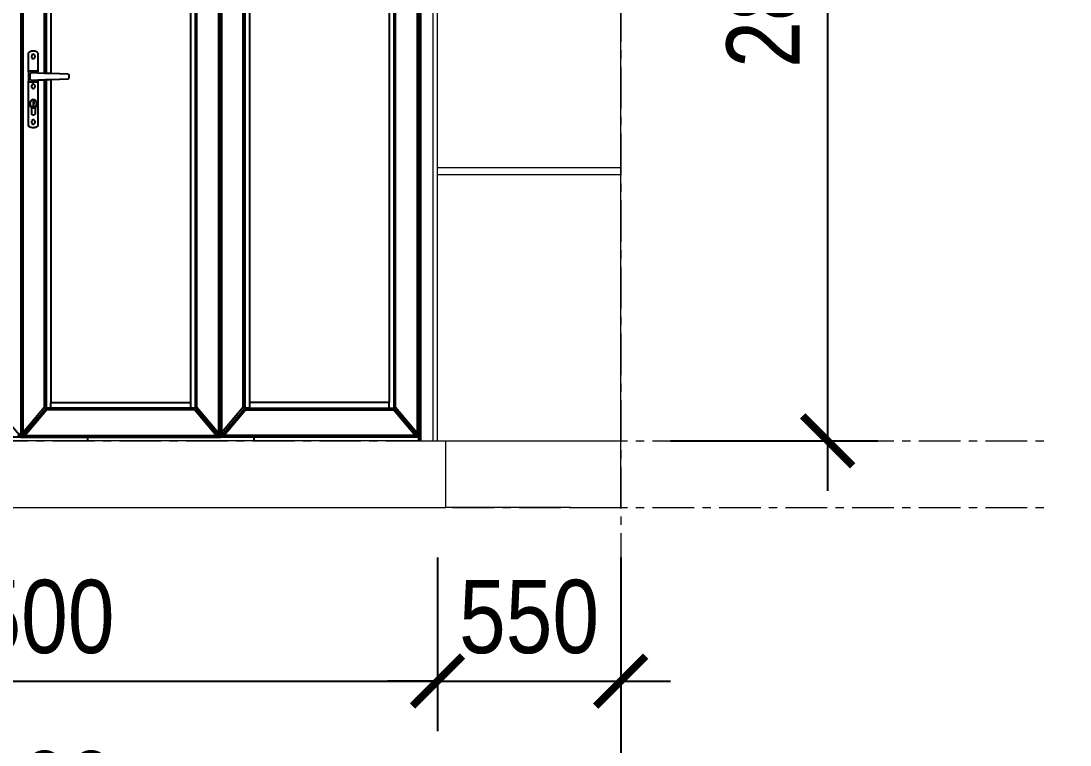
# Model space of a CAD drawing. Header units: inches. Extents: x 236662 to 497023, y -248575 to 81795.
# Drawn here: x 294160 to 297309, y -101165 to -98991 of the extents above; entities that cross this region are included whole.
import ezdxf

# ---------------------------------------------------------------- set-up
doc = ezdxf.new("R2010")
doc.units = ezdxf.units.IN
doc.header["$LTSCALE"] = 10
doc.header["$MEASUREMENT"] = 0
doc.linetypes.add('CENTER', pattern=[2, 1.25, -0.25, 0.25, -0.25])
for name, color, linetype, lineweight in [('02. HP_BE TONG', 1, 'Continuous', 35), ('05. HP_TRUC', 251, 'CENTER', 5), ('06. HP_THAY 1', 134, 'Continuous', 15)]:
    doc.layers.add(name, color=color, linetype=linetype, lineweight=lineweight)
doc.layers.add('04. HP_CUA', color=153, linetype='Continuous')
doc.layers.add('08. HP_DIM', color=118, linetype='Continuous')
doc.styles.add('text2', font='VHELVCN.TTF')
doc.dimstyles.new('AL-100', dxfattribs={"dimtxt": 220, "dimasz": 150, "dimexe": 150, "dimexo": 150, "dimgap": 80, "dimtad": 1, "dimdec": 0, "dimzin": 9, "dimtxsty": 'text2', "dimblk": 'ARCHTICK', "dimcen": 1, "dimdle": 150, "dimclrd": 256, "dimclre": 256, "dimclrt": 7, "dimadec": 0, "dimazin": 0, "dimtfac": 1, "dimtdec": 0, "dimtix": 1, "dimtmove": 2, "dimatfit": 3, "dimldrblk": 'ARCHTICK', "dimfxl": 1, "dimtolj": 1, "dimtzin": 0, "dimlwd": -1, "dimlwe": -1, "dimarcsym": 0})

# ---------------------------------------------------------------- blocks, each defined once
blk = doc.blocks.new('KHUNG TEN A-3')
at = {"layer": '02. HP_BE TONG', "color": 1, "const_width": 0.5}
blk.add_lwpolyline([(15, 5), (415, 5), (415, 292), (15, 292)], close=True, dxfattribs=at)
at = {"layer": '06. HP_THAY 1'}
blk.add_lwpolyline([(0, 297), (420, 297), (420, 0), (0, 0)], close=True, dxfattribs=at)
at = {"layer": 'Defpoints'}
blk.add_lwpolyline([(0, 0), (420, 0), (420, 297), (0, 297)], close=True, dxfattribs=at)
blk = doc.blocks.new('_ArchTick')
at = {"color": 0, "linetype": 'ByBlock', "const_width": 0.15}
blk.add_lwpolyline([(-0.5, -0.5), (0.5, 0.5)], dxfattribs=at)
blk = doc.blocks.new('*D245')
at = {"layer": '08. HP_DIM', "transparency": 16777216}
for p, q in [((292910.4, -100601.7), (292910.4, -101122.8)), ((295410.4, -100601.7), (295410.4, -101122.8)), ((292760.4, -100972.8), (295560.4, -100972.8))]:
    blk.add_line(p, q, dxfattribs=at)
at = {"layer": 'Defpoints', "color": 0, "transparency": 16777216}
for p in [(292910.4, -100451.7), (295410.4, -100451.7), (295410.4, -100972.8)]:
    blk.add_point(p, dxfattribs=at)
at = {"layer": '08. HP_DIM', "transparency": 16777216, "xscale": 150, "yscale": 150, "zscale": 150, "rotation": 180}
blk.add_blockref('_ArchTick', (292910.4, -100972.8), dxfattribs=at)
at = {"layer": '08. HP_DIM', "transparency": 16777216, "xscale": 150, "yscale": 150, "zscale": 150}
blk.add_blockref('_ArchTick', (295410.4, -100972.8), dxfattribs=at)
at = {"layer": '08. HP_DIM', "color": 7, "transparency": 16777216, "insert": (294160.4, -100780.5), "char_height": 220, "attachment_point": 5, "style": 'text2'}
blk.add_mtext('\\A1;2500', dxfattribs=at)
blk = doc.blocks.new('*D246')
at = {"layer": '08. HP_DIM', "transparency": 16777216}
for p, q in [((295410.4, -100601.7), (295410.4, -101122.8)), ((295960.4, -100601.7), (295960.4, -101122.8)), ((295410.4, -100972.8), (295260.4, -100972.8)), ((295410.4, -100972.8), (295960.4, -100972.8)), ((295960.4, -100972.8), (296110.4, -100972.8))]:
    blk.add_line(p, q, dxfattribs=at)
at = {"layer": 'Defpoints', "color": 0, "transparency": 16777216}
for p in [(295410.4, -100451.7), (295960.4, -100451.7), (295960.4, -100972.8)]:
    blk.add_point(p, dxfattribs=at)
at = {"layer": '08. HP_DIM', "transparency": 16777216, "xscale": 150, "yscale": 150, "zscale": 150}
blk.add_blockref('_ArchTick', (295410.4, -100972.8), dxfattribs=at)
at = {"layer": '08. HP_DIM', "transparency": 16777216, "xscale": 150, "yscale": 150, "zscale": 150, "rotation": 180}
blk.add_blockref('_ArchTick', (295960.4, -100972.8), dxfattribs=at)
at = {"layer": '08. HP_DIM', "color": 7, "transparency": 16777216, "insert": (295685.4, -100780.5), "char_height": 220, "attachment_point": 5, "style": 'text2'}
blk.add_mtext('\\A1;550', dxfattribs=at)
blk = doc.blocks.new('*D247')
at = {"layer": '08. HP_DIM', "transparency": 16777216}
for p, q in [((292360.4, -100601.7), (292360.4, -101636.8)), ((295960.4, -100601.7), (295960.4, -101636.8)), ((292210.4, -101486.8), (296110.4, -101486.8))]:
    blk.add_line(p, q, dxfattribs=at)
at = {"layer": 'Defpoints', "color": 0, "transparency": 16777216}
for p in [(292360.4, -100451.7), (295960.4, -100451.7), (295960.4, -101486.8)]:
    blk.add_point(p, dxfattribs=at)
at = {"layer": '08. HP_DIM', "transparency": 16777216, "xscale": 150, "yscale": 150, "zscale": 150, "rotation": 180}
blk.add_blockref('_ArchTick', (292360.4, -101486.8), dxfattribs=at)
at = {"layer": '08. HP_DIM', "transparency": 16777216, "xscale": 150, "yscale": 150, "zscale": 150}
blk.add_blockref('_ArchTick', (295960.4, -101486.8), dxfattribs=at)
at = {"layer": '08. HP_DIM', "color": 7, "transparency": 16777216, "insert": (294160.4, -101294.4), "char_height": 220, "attachment_point": 5, "style": 'text2'}
blk.add_mtext('\\A1;3600', dxfattribs=at)
blk = doc.blocks.new('*D258')
at = {"layer": '08. HP_DIM', "transparency": 16777216}
for p, q in [((296582, -100401.7), (296582, -97301.7)), ((294310.4, -97451.7), (296732, -97451.7)), ((296110.4, -100251.7), (296732, -100251.7))]:
    blk.add_line(p, q, dxfattribs=at)
at = {"layer": 'Defpoints', "color": 0, "transparency": 16777216}
for p in [(294160.4, -97451.7), (296582, -97451.7), (295960.4, -100251.7)]:
    blk.add_point(p, dxfattribs=at)
at = {"layer": '08. HP_DIM', "transparency": 16777216, "xscale": 150, "yscale": 150, "zscale": 150}
for p, rotation in [((296582, -97451.7), 90), ((296582, -100251.7), 270)]:
    blk.add_blockref('_ArchTick', p, dxfattribs=dict(at, rotation=rotation))
at = {"layer": '08. HP_DIM', "color": 7, "transparency": 16777216, "insert": (296389.6, -98851.7), "char_height": 220, "attachment_point": 5, "rotation": 90, "style": 'text2'}
blk.add_mtext('\\A1;2800', dxfattribs=at)

msp = doc.modelspace()

# ---------------------------------------------------------------- linework, layer by layer
at = {"layer": '04. HP_CUA'}
for p, q in [((294160.4, -100240.8), (294160.4, -98086.5)), ((294165.1, -98086.5), (294165.1, -100227.6)), ((294230.4, -99148.5), (294230.4, -98086.5)), ((294235.1, -98086.5), (294235.1, -99148.7)), ((294249.1, -98086.5), (294249.1, -99149.2)), ((294668.8, -98086.5), (294668.8, -100137)), ((294682.8, -98086.5), (294682.8, -100153.4)), ((294687.5, -100151.1), (294687.5, -98086.5)), ((294752.8, -98086.5), (294752.8, -100227.6)), ((294757.5, -100240.8), (294757.5, -98086.5)), ((294762.1, -98086.5), (294762.1, -100227.6)), ((294827.4, -100151.1), (294827.4, -98086.5)), ((294832.1, -98086.5), (294832.1, -100153.4)), ((294846.1, -98086.5), (294846.1, -100137)), ((295265.8, -98086.5), (295265.8, -100137)), ((295279.8, -98086.5), (295279.8, -100153.4)), ((295284.5, -100151.1), (295284.5, -98086.5)), ((295349.8, -98086.5), (295349.8, -100227.6)), ((295354.5, -100240.8), (295354.5, -98086.5)), ((295359.1, -98086.5), (295359.1, -100251.7)), ((294187.1, -99084), (294184.9, -99085.4)), ((294189.4, -99083), (294187.1, -99084)), ((294191.9, -99082.2), (294189.4, -99083)), ((294194.3, -99081.7), (294191.9, -99082.2)), ((294196.8, -99081.6), (294194.3, -99081.7)), ((294199.3, -99081.7), (294196.8, -99081.6)), ((294201.8, -99082.2), (294199.3, -99081.7)), ((294204.2, -99083), (294201.8, -99082.2)), ((294206.5, -99084), (294204.2, -99083)), ((294208.7, -99085.4), (294206.5, -99084)), ((294184.9, -99085.4), (294182.8, -99087)), ((294182.8, -99143.8), (294182.8, -99087)), ((294191.4, -99096.3), (294191.2, -99098)), ((294191.2, -99098), (294191.4, -99099.7)), ((294192, -99094.7), (294191.4, -99096.3)), ((294191.4, -99099.7), (294192, -99101.2)), ((294192.9, -99093.3), (294192, -99094.7)), ((294192, -99101.2), (294192.9, -99102.6)), ((294194, -99092.3), (294192.9, -99093.3)), ((294192.9, -99102.6), (294194, -99103.6)), ((294195.4, -99091.6), (294194, -99092.3)), ((294194, -99103.6), (294195.4, -99104.3)), ((294196.8, -99091.4), (294195.4, -99091.6)), ((294195.4, -99104.3), (294196.8, -99104.5)), ((294198.3, -99091.6), (294196.8, -99091.4)), ((294196.8, -99104.5), (294198.3, -99104.3)), ((294199.6, -99092.3), (294198.3, -99091.6)), ((294198.3, -99104.3), (294199.6, -99103.6)), ((294200.8, -99093.3), (294199.6, -99092.3)), ((294199.6, -99103.6), (294200.8, -99102.6)), ((294201.7, -99094.7), (294200.8, -99093.3)), ((294200.8, -99102.6), (294201.7, -99101.2)), ((294202.2, -99096.3), (294201.7, -99094.7)), ((294201.7, -99101.2), (294202.2, -99099.7)), ((294202.4, -99098), (294202.2, -99096.3)), ((294202.2, -99099.7), (294202.4, -99098)), ((294210.8, -99087), (294208.7, -99085.4)), ((294210.8, -99087), (294210.8, -99143.8)), ((294182.8, -99143.8), (294184.7, -99141.7)), ((294182.8, -99143.8), (294182.8, -99172.2)), ((294208.9, -99141.7), (294184.7, -99141.7)), ((294188.3, -99148.1), (294187.9, -99148.8)), ((294188.9, -99147.6), (294188.3, -99148.1)), ((294189.6, -99147.2), (294188.9, -99147.6)), ((294190.3, -99147.1), (294189.6, -99147.2)), ((294210.8, -99147.8), (294190.3, -99147.1)), ((294210.8, -99143.8), (294208.9, -99141.7)), ((294210.8, -99147.8), (294210.8, -99143.8)), ((294230.4, -99148.5), (294210.8, -99147.8)), ((294182.8, -99306.6), (294182.8, -99172.2)), ((294182.8, -99172.2), (294184.7, -99174.4)), ((294184.7, -99174.4), (294208.9, -99174.4)), ((294187.5, -99150.4), (294187.6, -99149.5)), ((294187.5, -99165.7), (294187.5, -99150.4)), ((294187.5, -99165.7), (294187.6, -99166.5)), ((294187.9, -99148.8), (294187.6, -99149.5)), ((294187.6, -99166.5), (294187.9, -99167.3)), ((294188.3, -99168), (294187.9, -99167.3)), ((294188.9, -99168.5), (294188.3, -99168)), ((294188.9, -99168.5), (294189.6, -99168.9)), ((294190.3, -99169), (294189.6, -99168.9)), ((294190.3, -99169), (294210.8, -99168.2)), ((294208.9, -99174.4), (294210.8, -99172.2)), ((294210.8, -99168.2), (294230.4, -99167.6)), ((294210.8, -99172.2), (294210.8, -99168.2)), ((294210.8, -99172.2), (294210.8, -99306.6)), ((294235.1, -99148.7), (294230.4, -99148.5)), ((294230.4, -99167.6), (294235.1, -99167.4)), ((294230.4, -100151.1), (294230.4, -99167.6)), ((294249.1, -99149.2), (294235.1, -99148.7)), ((294235.1, -99167.4), (294249.1, -99166.9)), ((294235.1, -99167.4), (294235.1, -100153.4)), ((294301.8, -99151), (294249.1, -99149.2)), ((294249.1, -99166.9), (294301.8, -99165)), ((294249.1, -99166.9), (294249.1, -100137)), ((294301.8, -99151), (294302.3, -99151.1)), ((294302.3, -99165), (294301.8, -99165)), ((294302.3, -99151.1), (294302.7, -99151.3)), ((294302.7, -99164.8), (294302.3, -99165)), ((294302.7, -99151.3), (294303.1, -99151.7)), ((294302.7, -99164.8), (294303.1, -99164.4)), ((294303.1, -99151.7), (294303.4, -99152.1)), ((294303.4, -99164), (294303.1, -99164.4)), ((294303.5, -99152.6), (294303.4, -99152.1)), ((294303.5, -99163.5), (294303.4, -99164)), ((294303.6, -99153.1), (294303.5, -99152.6)), ((294303.5, -99163.5), (294303.6, -99162.9)), ((294303.6, -99153.1), (294303.6, -99162.9)), ((294191.4, -99185.8), (294191.2, -99187.5)), ((294191.2, -99187.5), (294191.4, -99189.2)), ((294192, -99184.3), (294191.4, -99185.8)), ((294191.4, -99189.2), (294192, -99190.8)), ((294192.9, -99182.9), (294192, -99184.3)), ((294192, -99190.8), (294192.9, -99192.2)), ((294194, -99181.9), (294192.9, -99182.9)), ((294192.9, -99192.2), (294194, -99193.2)), ((294195.4, -99181.2), (294194, -99181.9)), ((294194, -99193.2), (294195.4, -99193.9)), ((294196.8, -99181), (294195.4, -99181.2)), ((294195.4, -99193.9), (294196.8, -99194.1)), ((294198.3, -99181.2), (294196.8, -99181)), ((294196.8, -99194.1), (294198.3, -99193.9)), ((294199.6, -99181.9), (294198.3, -99181.2)), ((294198.3, -99193.9), (294199.6, -99193.2)), ((294200.8, -99182.9), (294199.6, -99181.9)), ((294199.6, -99193.2), (294200.8, -99192.2)), ((294201.7, -99184.3), (294200.8, -99182.9)), ((294200.8, -99192.2), (294201.7, -99190.8)), ((294202.2, -99185.8), (294201.7, -99184.3)), ((294201.7, -99190.8), (294202.2, -99189.2)), ((294202.4, -99187.5), (294202.2, -99185.8)), ((294202.2, -99189.2), (294202.4, -99187.5)), ((294186.8, -99236.4), (294186.4, -99239.7)), ((294186.4, -99239.7), (294186.8, -99242.9)), ((294187.8, -99233.5), (294186.8, -99236.4)), ((294187.7, -99239.7), (294188, -99236.7)), ((294188, -99242.6), (294187.7, -99239.7)), ((294189.5, -99231), (294187.8, -99233.5)), ((294188, -99236.7), (294188.9, -99234.3)), ((294188.9, -99245.1), (294188, -99242.6)), ((294188.9, -99234.3), (294190.4, -99232)), ((294191.7, -99229), (294189.5, -99231)), ((294190.4, -99232), (294192.3, -99230.3)), ((294194.2, -99227.8), (294191.7, -99229)), ((294192.3, -99230.3), (294194.5, -99229.2)), ((294196.9, -99227.4), (294194.2, -99227.8)), ((294194.5, -99229.2), (294196.9, -99228.8)), ((294198, -99233.9), (294196.1, -99233.9)), ((294196.1, -99233.9), (294196.1, -99247)), ((294199.7, -99227.8), (294196.9, -99227.4)), ((294196.9, -99228.8), (294199.3, -99229.2)), ((294198, -99233.9), (294198.2, -99234.4)), ((294198.2, -99240), (294198, -99240.5)), ((294198, -99247), (294198, -99240.5)), ((294198.2, -99234.4), (294198.5, -99234.9)), ((294198.5, -99239.5), (294198.2, -99240)), ((294198.5, -99234.9), (294198.7, -99235.5)), ((294198.7, -99238.9), (294198.5, -99239.5)), ((294198.7, -99235.5), (294198.8, -99236)), ((294198.8, -99238.3), (294198.7, -99238.9)), ((294198.8, -99236), (294198.9, -99236.6)), ((294198.9, -99237.8), (294198.8, -99238.3)), ((294198.9, -99236.6), (294198.9, -99237.2)), ((294198.9, -99237.2), (294198.9, -99237.8)), ((294199.3, -99229.2), (294201.6, -99230.3)), ((294202.2, -99229), (294199.7, -99227.8)), ((294201.6, -99230.3), (294203.5, -99232)), ((294204.4, -99231), (294202.2, -99229)), ((294203.5, -99232), (294205, -99234.3)), ((294206.1, -99233.5), (294204.4, -99231)), ((294205, -99234.3), (294205.8, -99236.7)), ((294205.8, -99242.6), (294205, -99245.1)), ((294205.8, -99236.7), (294206.2, -99239.7)), ((294206.2, -99239.7), (294205.8, -99242.6)), ((294207.1, -99236.4), (294206.1, -99233.5)), ((294207.5, -99239.7), (294207.1, -99236.4)), ((294207.1, -99242.9), (294207.5, -99239.7)), ((294186.8, -99242.9), (294187.8, -99245.8)), ((294187.8, -99245.8), (294189.5, -99248.4)), ((294187.8, -99245.8), (294187.8, -99246)), ((294187.8, -99246), (294189.5, -99248.6)), ((294190.4, -99247.3), (294188.9, -99245.1)), ((294189.5, -99248.4), (294191.7, -99250.3)), ((294189.5, -99248.6), (294191.7, -99250.6)), ((294192.3, -99249.1), (294190.4, -99247.3)), ((294191.7, -99250.3), (294194.2, -99251.6)), ((294191.7, -99250.6), (294191.7, -99269.7)), ((294192.2, -99270.9), (294191.7, -99269.7)), ((294192.9, -99272), (294192.2, -99270.9)), ((294194.5, -99250.1), (294192.3, -99249.1)), ((294193.7, -99272.9), (294192.9, -99272)), ((294194.7, -99273.5), (294193.7, -99272.9)), ((294194.2, -99251.6), (294196.9, -99252)), ((294196.9, -99250.5), (294194.5, -99250.1)), ((294195.8, -99273.9), (294194.7, -99273.5)), ((294196.9, -99274.1), (294195.8, -99273.9)), ((294196.1, -99247), (294198, -99247)), ((294199.3, -99250.1), (294196.9, -99250.5)), ((294196.9, -99252), (294199.7, -99251.6)), ((294198.1, -99273.9), (294196.9, -99274.1)), ((294199.2, -99273.5), (294198.1, -99273.9)), ((294200.2, -99272.9), (294199.2, -99273.5)), ((294201.6, -99249.1), (294199.3, -99250.1)), ((294199.7, -99251.6), (294202.2, -99250.3)), ((294201, -99272), (294200.2, -99272.9)), ((294201.7, -99270.9), (294201, -99272)), ((294203.5, -99247.3), (294201.6, -99249.1)), ((294202.2, -99269.7), (294201.7, -99270.9)), ((294202.2, -99250.3), (294204.4, -99248.4)), ((294202.2, -99250.6), (294204.4, -99248.6)), ((294202.2, -99250.6), (294202.2, -99269.7)), ((294205, -99245.1), (294203.5, -99247.3)), ((294204.4, -99248.4), (294206.1, -99245.8)), ((294204.4, -99248.6), (294206.1, -99246)), ((294206.1, -99245.8), (294207.1, -99242.9)), ((294206.1, -99246), (294206.1, -99245.8)), ((294191.4, -99292.9), (294191.2, -99294.6)), ((294191.2, -99294.6), (294191.4, -99296.3)), ((294192, -99291.3), (294191.4, -99292.9)), ((294191.4, -99296.3), (294192, -99297.9)), ((294192.9, -99290), (294192, -99291.3)), ((294192, -99297.9), (294192.9, -99299.2)), ((294194, -99288.9), (294192.9, -99290)), ((294192.9, -99299.2), (294194, -99300.3)), ((294195.4, -99288.3), (294194, -99288.9)), ((294194, -99300.3), (294195.4, -99300.9)), ((294196.8, -99288), (294195.4, -99288.3)), ((294195.4, -99300.9), (294196.8, -99301.2)), ((294198.3, -99288.3), (294196.8, -99288)), ((294196.8, -99301.2), (294198.3, -99300.9)), ((294199.6, -99288.9), (294198.3, -99288.3)), ((294198.3, -99300.9), (294199.6, -99300.3)), ((294200.8, -99290), (294199.6, -99288.9)), ((294199.6, -99300.3), (294200.8, -99299.2)), ((294201.7, -99291.3), (294200.8, -99290)), ((294200.8, -99299.2), (294201.7, -99297.9)), ((294202.2, -99292.9), (294201.7, -99291.3)), ((294201.7, -99297.9), (294202.2, -99296.3)), ((294202.4, -99294.6), (294202.2, -99292.9)), ((294202.2, -99296.3), (294202.4, -99294.6)), ((294184.9, -99308.2), (294182.8, -99306.6)), ((294187.1, -99309.6), (294184.9, -99308.2)), ((294185.7, -99306.6), (294186.3, -99306.6)), ((294189.4, -99310.7), (294187.1, -99309.6)), ((294191.9, -99311.4), (294189.4, -99310.7)), ((294194.3, -99311.9), (294191.9, -99311.4)), ((294196.8, -99312.1), (294194.3, -99311.9)), ((294199.3, -99311.9), (294196.8, -99312.1)), ((294201.8, -99311.4), (294199.3, -99311.9)), ((294204.2, -99310.7), (294201.8, -99311.4)), ((294206.5, -99309.6), (294204.2, -99310.7)), ((294208.7, -99308.2), (294206.5, -99309.6)), ((294207.4, -99306.6), (294207.9, -99306.6)), ((294210.8, -99306.6), (294208.7, -99308.2)), ((294160.4, -100240.8), (294085.8, -100153.4)), ((294160.4, -100240.8), (294235.1, -100153.4)), ((294230.4, -100151.1), (294165.1, -100227.6)), ((294235.1, -100153.4), (294230.4, -100151.1)), ((294235.1, -100153.4), (294237, -100158.9)), ((294249.1, -100153.4), (294235.1, -100153.4)), ((294249.1, -100137), (294668.8, -100137)), ((294249.1, -100153.4), (294249.1, -100137)), ((294668.8, -100153.4), (294249.1, -100153.4)), ((294668.8, -100137), (294668.8, -100153.4)), ((294682.8, -100153.4), (294668.8, -100153.4)), ((294680.9, -100158.9), (294682.8, -100153.4)), ((294682.8, -100153.4), (294687.5, -100151.1)), ((294757.5, -100240.8), (294682.8, -100153.4)), ((294687.5, -100151.1), (294752.8, -100227.6)), ((294757.5, -100240.8), (294832.1, -100153.4)), ((294827.4, -100151.1), (294762.1, -100227.6)), ((294832.1, -100153.4), (294827.4, -100151.1)), ((294834, -100158.9), (294832.1, -100153.4)), ((294846.1, -100153.4), (294832.1, -100153.4)), ((295265.8, -100137), (294846.1, -100137)), ((294846.1, -100137), (294846.1, -100153.4)), ((294846.1, -100153.4), (295265.8, -100153.4)), ((295265.8, -100153.4), (295265.8, -100137)), ((295265.8, -100153.4), (295279.8, -100153.4)), ((295279.8, -100153.4), (295277.9, -100158.9)), ((295279.8, -100153.4), (295284.5, -100151.1)), ((295354.5, -100240.8), (295279.8, -100153.4)), ((295284.5, -100151.1), (295349.8, -100227.6)), ((294171.7, -100235.3), (294237, -100158.9)), ((294680.9, -100158.9), (294237, -100158.9)), ((294746.2, -100235.3), (294680.9, -100158.9)), ((294768.7, -100235.3), (294834, -100158.9)), ((294834, -100158.9), (295277.9, -100158.9)), ((295343.2, -100235.3), (295277.9, -100158.9)), ((294160.4, -100240.8), (293563.4, -100240.8)), ((294149.2, -100235.3), (294160.4, -100240.8)), ((294155.8, -100227.6), (294160.4, -100240.8)), ((294165.1, -100227.6), (294160.4, -100240.8)), ((294171.7, -100235.3), (294160.4, -100240.8)), ((294160.4, -100240.8), (294360.4, -100240.8)), ((294171.7, -100235.3), (294746.2, -100235.3)), ((294360.4, -100251.7), (294360.4, -100240.8)), ((294360.4, -100240.8), (294757.5, -100240.8)), ((294757.5, -100240.8), (294746.2, -100235.3)), ((294752.8, -100227.6), (294757.5, -100240.8)), ((294762.1, -100227.6), (294757.5, -100240.8)), ((294757.5, -100240.8), (294768.7, -100235.3)), ((294860.4, -100240.8), (294757.5, -100240.8)), ((295343.2, -100235.3), (294768.7, -100235.3)), ((294860.4, -100251.7), (294860.4, -100240.8)), ((295354.5, -100240.8), (294860.4, -100240.8)), ((295343.2, -100235.3), (295354.5, -100240.8)), ((295349.8, -100227.6), (295354.5, -100240.8)), ((295354.5, -100251.7), (295354.5, -100240.8))]:
    msp.add_line(p, q, dxfattribs=at)
at = {"layer": '05. HP_TRUC', "ltscale": 10}
for p, q in [((295960.4, -83129.3), (295960.4, -101712.8)), ((288055.7, -100251.7), (297231.7, -100251.7)), ((288055.7, -100251.7), (297231.7, -100251.7)), ((288055.7, -100451.7), (297231.7, -100451.7))]:
    msp.add_line(p, q, dxfattribs=at)
at = {"layer": '06. HP_THAY 1'}
for p, q in [((295396.6, -98086.5), (295396.6, -100251.7)), ((295410.4, -99431.7), (295410.4, -98631.7)), ((295960.4, -99431.7), (295960.4, -98631.7)), ((295410.4, -99451.7), (295410.4, -99431.7)), ((295445.5, -99431.7), (295410.4, -99431.7)), ((295960.4, -99431.7), (295445.5, -99431.7)), ((295960.4, -99451.7), (295960.4, -99431.7)), ((295410.4, -100251.7), (295410.4, -99451.7)), ((295410.4, -99451.7), (295445.5, -99451.7)), ((295445.5, -99451.7), (295960.4, -99451.7)), ((295960.4, -100251.7), (295960.4, -99451.7)), ((294360.4, -100251.7), (293560.4, -100251.7)), ((294860.4, -100251.7), (294360.4, -100251.7)), ((295354.5, -100251.7), (294860.4, -100251.7)), ((295354.5, -100251.7), (295359.1, -100251.7)), ((295359.1, -100251.7), (295396.6, -100251.7)), ((295396.6, -100251.7), (295410.4, -100251.7)), ((295410.4, -100251.7), (295435.4, -100251.7)), ((295435.4, -100451.7), (295435.4, -100251.7)), ((295435.4, -100251.7), (295810.4, -100251.7)), ((295810.4, -100251.7), (295960.4, -100251.7)), ((295960.4, -100451.7), (295960.4, -100251.7)), ((292885.4, -100451.7), (295435.4, -100451.7)), ((295810.4, -100451.7), (295435.4, -100451.7)), ((295810.4, -100451.7), (295960.4, -100451.7))]:
    msp.add_line(p, q, dxfattribs=at)

# ---------------------------------------------------------------- block references
at = {"color": 1, "extrusion": (-2.60012e-09, -0.006863, 0.999976), "xscale": 75.4676488820624, "yscale": 75.4676488820624, "zscale": 75.4676488820624, "rotation": 269.9999565870517}
msp.add_blockref('KHUNG TEN A-3', (282444.6, -78209.2, 567.6), dxfattribs=at)

# ---------------------------------------------------------------- dimensions: what is measured, and where the dimension line sits
at = {"layer": '08. HP_DIM'}
dim = msp.add_linear_dim(base=(296582, -97451.7), p1=(295960.4, -100251.7), p2=(294160.4, -97451.7), angle=90, dimstyle='AL-100', dxfattribs=at)
dim.commit()
dim.dimension.update_dxf_attribs({"geometry": '*D258', "text_midpoint": (296389.6, -98851.7)})
for base, p1, p2, picture, middle in [((295960.4, -101486.8), (292360.4, -100451.7), (295960.4, -100451.7), '*D247', (294160.4, -101294.4)), ((295410.4, -100972.8), (292910.4, -100451.7), (295410.4, -100451.7), '*D245', (294160.4, -100780.5)), ((295960.4, -100972.8), (295410.4, -100451.7), (295960.4, -100451.7), '*D246', (295685.4, -100780.5))]:
    dim = msp.add_linear_dim(base=base, p1=p1, p2=p2, dimstyle='AL-100', dxfattribs=at)
    dim.commit()
    dim.dimension.update_dxf_attribs({"geometry": picture, "text_midpoint": middle})

doc.saveas('drawing.dxf')
